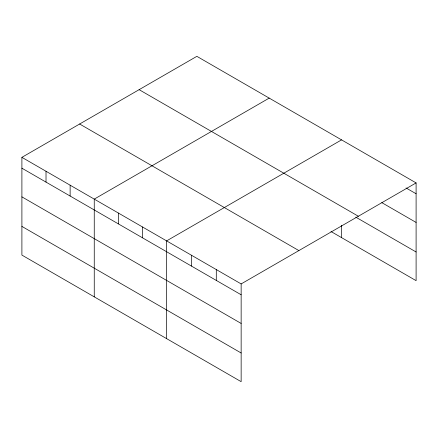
<?xml version="1.0" encoding="UTF-8"?>
<svg xmlns="http://www.w3.org/2000/svg" width="438" height="438" viewBox="0 0 438 438"><rect width="100%" height="100%" fill="white"/><g stroke="black" fill="none" stroke-linecap="round" stroke-linejoin="round"><path stroke-width="0.66" d="M241.146 323.441L241.146 283.923L21.9 157.346L21.9 255.086L241.146 381.662L241.146 323.441L21.9 196.865M330.969 231.505L416.1 280.654L416.1 182.914L196.854 56.338L21.9 157.346M269.206 98.107L94.252 199.115L94.252 296.855M341.558 139.881L166.604 240.889L166.604 338.629M241.146 283.923L416.1 182.914M406.042 187.951L416.1 193.755M381.788 202.624L416.1 222.433M139.12 89.67L358.366 216.246M355.755 217.138L416.1 251.981M79.634 124.009L298.88 250.591M21.9 168.187L241.146 294.769M21.9 226.408L241.146 352.99M341.558 225.329L341.558 237.62M216.295 269.578L216.295 280.419M191.45 255.234L191.45 266.074M142.487 226.966L142.487 237.807M118.369 213.038L118.369 223.884M70.135 185.192L70.135 196.032M46.017 171.269L46.017 182.109"/></g></svg>
